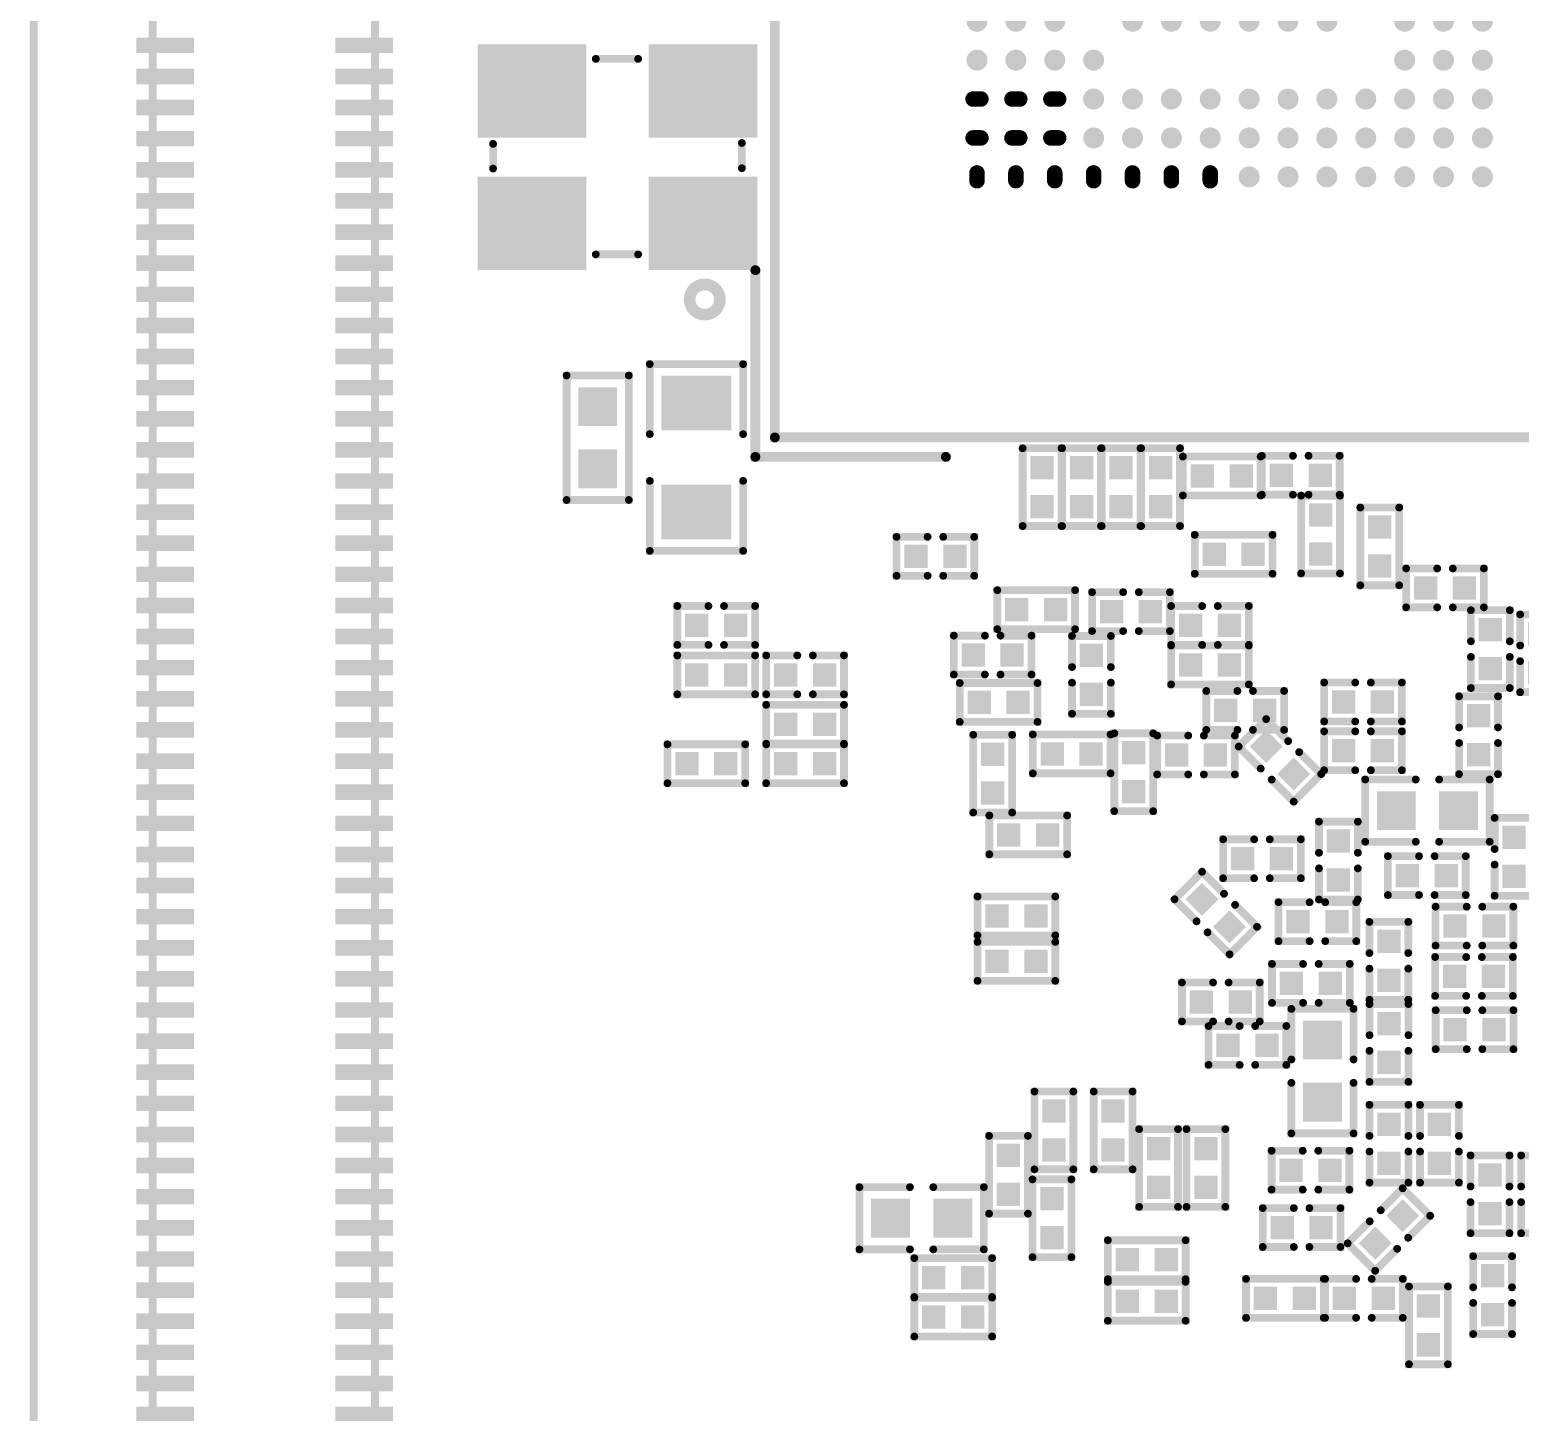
# Model space of a CAD drawing. Extents: x 109.3 to 149.6, y 97.5 to 152.6.
# Drawn here: x 109.46 to 128.63, y 119.7 to 137.47 of the extents above; entities that cross this region are included whole.
import ezdxf

# ---------------------------------------------------------------- set-up
doc = ezdxf.new("R2010")
doc.units = 0
for name, color, linetype in [('BOARD_OUTLINE_00', 254, 'CONTINUOUS'), ('DRIL_NPLTE_THRU_01', 3, 'CONTINUOUS'), ('DRIL_NPLTE_THRU_02', 171, 'CONTINUOUS'), ('DRIL_NPLTE_THRU_03', 34, 'CONTINUOUS'), ('DRIL_NPLTE_THRU_04', 1, 'CONTINUOUS'), ('DRIL_NPLTE_THRU_05', 171, 'CONTINUOUS'), ('DRIL_NPLTE_THRU_06', 136, 'CONTINUOUS'), ('DRIL_NPLTE_THRU_07', 216, 'CONTINUOUS'), ('DRIL_NPLTE_THRU_08', 2, 'CONTINUOUS'), ('DRIL_NPLTE_THRU_09', 6, 'CONTINUOUS'), ('DRIL_NPLTE_THRU_10', 106, 'CONTINUOUS'), ('DRIL_NPLTE_THRU_11', 171, 'CONTINUOUS'), ('DRIL_NPLTE_THRU_12', 176, 'CONTINUOUS'), ('DRIL_PLTE_THRU_01', 3, 'CONTINUOUS'), ('DRIL_PLTE_THRU_02', 171, 'CONTINUOUS'), ('DRIL_PLTE_THRU_03', 34, 'CONTINUOUS'), ('DRIL_PLTE_THRU_04', 1, 'CONTINUOUS'), ('DRIL_PLTE_THRU_05', 171, 'CONTINUOUS'), ('DRIL_PLTE_THRU_06', 136, 'CONTINUOUS'), ('DRIL_PLTE_THRU_07', 216, 'CONTINUOUS'), ('DRIL_PLTE_THRU_08', 2, 'CONTINUOUS'), ('DRIL_PLTE_THRU_09', 6, 'CONTINUOUS'), ('DRIL_PLTE_THRU_10', 106, 'CONTINUOUS'), ('DRIL_PLTE_THRU_11', 171, 'CONTINUOUS'), ('DRIL_PLTE_THRU_12', 176, 'CONTINUOUS'), ('PADS_BOT', 5, 'CONTINUOUS'), ('PADS_INNER', 96, 'CONTINUOUS'), ('PADS_TOP', 96, 'CONTINUOUS'), ('PART_BOT_2DLINE_00', 254, 'CONTINUOUS'), ('PART_BOT_2DLINE_01', 254, 'CONTINUOUS'), ('PART_BOT_2DLINE_126', 57, 'CONTINUOUS')]:
    doc.layers.add(name, color=color, linetype=linetype)

# ---------------------------------------------------------------- blocks, each defined once
blk = doc.blocks.new('BOARD_1')
at = {"layer": 'BOARD_OUTLINE_00', "const_width": 0.1}
blk.add_lwpolyline([(7.043, -3.358, 0.414214), (3.696, -6.706), (3.696, -55.29, 0.414214), (6.744, -58.338), (40.389, -58.338, 0.414214), (43.716, -55.012), (43.716, -6.664, 0.414214), (40.41, -3.358)], format="xyb", close=True, dxfattribs=at)
blk = doc.blocks.new('SMOOTH_0$127')
at = {"const_width": 0.0635}
blk.add_lwpolyline([(-0.03175, 0, 1), (0.03175, 0, 1)], format="xyb", close=True, dxfattribs=at)
blk = doc.blocks.new('PART_BODY_BOT_7')
at = {"layer": 'PART_BOT_2DLINE_126', "const_width": 0.127}
blk.add_lwpolyline([(-6.1, 4.45), (-6.1, 6.85), (-3.65, 6.85)], dxfattribs=at)
blk.add_lwpolyline([(-5.85, -6.6), (-5.85, 6.6), (5.85, 6.6), (5.85, -6.6)], close=True, dxfattribs=at)
blk.add_lwpolyline([(-5.85, -6.6), (-5.85, 6.6), (5.85, 6.6), (5.85, -6.6)], close=True, dxfattribs=at)
at = {"layer": 'PART_BOT_2DLINE_126'}
for p in [(-6.1, 6.85), (-3.65, 6.85), (-5.85, 6.6), (-5.85, 6.6), (5.85, 6.6), (5.85, 6.6), (-6.1, 4.45), (-5.85, -6.6), (-5.85, -6.6), (5.85, -6.6), (5.85, -6.6)]:
    blk.add_blockref('SMOOTH_0$127', p, dxfattribs=at)
blk = doc.blocks.new('DRIL_HOLE_0')
blk.add_lwpolyline([(0, 0, 1), (0, 0, 1)], format="xyb", close=True)
blk = doc.blocks.new('PAD_0')
blk.add_lwpolyline([(0, 0, 1), (0, 0, 1)], format="xyb", close=True)
blk = doc.blocks.new('PAD_1')
at = {"const_width": 0.1}
blk.add_lwpolyline([(-0.05, -0.05), (0.05, -0.05, 1), (0.05, 0.05), (-0.05, 0.05, 1)], format="xyb", close=True, dxfattribs=at)
blk = doc.blocks.new('STK_BOT_48')
at = {"layer": 'DRIL_NPLTE_THRU_01'}
blk.add_blockref('DRIL_HOLE_0', (0, 0), dxfattribs=at)
at = {"layer": 'DRIL_NPLTE_THRU_02'}
blk.add_blockref('DRIL_HOLE_0', (0, 0), dxfattribs=at)
at = {"layer": 'DRIL_NPLTE_THRU_03'}
blk.add_blockref('DRIL_HOLE_0', (0, 0), dxfattribs=at)
at = {"layer": 'DRIL_NPLTE_THRU_04'}
blk.add_blockref('DRIL_HOLE_0', (0, 0), dxfattribs=at)
at = {"layer": 'DRIL_NPLTE_THRU_05'}
blk.add_blockref('DRIL_HOLE_0', (0, 0), dxfattribs=at)
at = {"layer": 'DRIL_NPLTE_THRU_06'}
blk.add_blockref('DRIL_HOLE_0', (0, 0), dxfattribs=at)
at = {"layer": 'DRIL_NPLTE_THRU_07'}
blk.add_blockref('DRIL_HOLE_0', (0, 0), dxfattribs=at)
at = {"layer": 'DRIL_NPLTE_THRU_08'}
blk.add_blockref('DRIL_HOLE_0', (0, 0), dxfattribs=at)
at = {"layer": 'DRIL_NPLTE_THRU_09'}
blk.add_blockref('DRIL_HOLE_0', (0, 0), dxfattribs=at)
at = {"layer": 'DRIL_NPLTE_THRU_10'}
blk.add_blockref('DRIL_HOLE_0', (0, 0), dxfattribs=at)
at = {"layer": 'DRIL_NPLTE_THRU_11'}
blk.add_blockref('DRIL_HOLE_0', (0, 0), dxfattribs=at)
at = {"layer": 'DRIL_NPLTE_THRU_12'}
blk.add_blockref('DRIL_HOLE_0', (0, 0), dxfattribs=at)
at = {"layer": 'PADS_BOT', "rotation": 90}
blk.add_blockref('PAD_1', (0, 0), dxfattribs=at)
at = {"layer": 'PADS_INNER'}
blk.add_blockref('PAD_0', (0, 0), dxfattribs=at)
at = {"layer": 'PADS_TOP'}
blk.add_blockref('PAD_0', (0, 0), dxfattribs=at)
blk = doc.blocks.new('PAD_2')
at = {"const_width": 0.135}
blk.add_lwpolyline([(0, -0.0675, 1), (0, 0.0675, 1)], format="xyb", close=True, dxfattribs=at)
blk = doc.blocks.new('STK_BOT_47')
at = {"layer": 'DRIL_NPLTE_THRU_01'}
blk.add_blockref('DRIL_HOLE_0', (0, 0), dxfattribs=at)
at = {"layer": 'DRIL_NPLTE_THRU_02'}
blk.add_blockref('DRIL_HOLE_0', (0, 0), dxfattribs=at)
at = {"layer": 'DRIL_NPLTE_THRU_03'}
blk.add_blockref('DRIL_HOLE_0', (0, 0), dxfattribs=at)
at = {"layer": 'DRIL_NPLTE_THRU_04'}
blk.add_blockref('DRIL_HOLE_0', (0, 0), dxfattribs=at)
at = {"layer": 'DRIL_NPLTE_THRU_05'}
blk.add_blockref('DRIL_HOLE_0', (0, 0), dxfattribs=at)
at = {"layer": 'DRIL_NPLTE_THRU_06'}
blk.add_blockref('DRIL_HOLE_0', (0, 0), dxfattribs=at)
at = {"layer": 'DRIL_NPLTE_THRU_07'}
blk.add_blockref('DRIL_HOLE_0', (0, 0), dxfattribs=at)
at = {"layer": 'DRIL_NPLTE_THRU_08'}
blk.add_blockref('DRIL_HOLE_0', (0, 0), dxfattribs=at)
at = {"layer": 'DRIL_NPLTE_THRU_09'}
blk.add_blockref('DRIL_HOLE_0', (0, 0), dxfattribs=at)
at = {"layer": 'DRIL_NPLTE_THRU_10'}
blk.add_blockref('DRIL_HOLE_0', (0, 0), dxfattribs=at)
at = {"layer": 'DRIL_NPLTE_THRU_11'}
blk.add_blockref('DRIL_HOLE_0', (0, 0), dxfattribs=at)
at = {"layer": 'DRIL_NPLTE_THRU_12'}
blk.add_blockref('DRIL_HOLE_0', (0, 0), dxfattribs=at)
at = {"layer": 'PADS_BOT'}
blk.add_blockref('PAD_2', (0, 0), dxfattribs=at)
at = {"layer": 'PADS_INNER'}
blk.add_blockref('PAD_0', (0, 0), dxfattribs=at)
at = {"layer": 'PADS_TOP'}
blk.add_blockref('PAD_0', (0, 0), dxfattribs=at)
blk = doc.blocks.new('STK_BOT_49')
at = {"layer": 'DRIL_NPLTE_THRU_01'}
blk.add_blockref('DRIL_HOLE_0', (0, 0), dxfattribs=at)
at = {"layer": 'DRIL_NPLTE_THRU_02'}
blk.add_blockref('DRIL_HOLE_0', (0, 0), dxfattribs=at)
at = {"layer": 'DRIL_NPLTE_THRU_03'}
blk.add_blockref('DRIL_HOLE_0', (0, 0), dxfattribs=at)
at = {"layer": 'DRIL_NPLTE_THRU_04'}
blk.add_blockref('DRIL_HOLE_0', (0, 0), dxfattribs=at)
at = {"layer": 'DRIL_NPLTE_THRU_05'}
blk.add_blockref('DRIL_HOLE_0', (0, 0), dxfattribs=at)
at = {"layer": 'DRIL_NPLTE_THRU_06'}
blk.add_blockref('DRIL_HOLE_0', (0, 0), dxfattribs=at)
at = {"layer": 'DRIL_NPLTE_THRU_07'}
blk.add_blockref('DRIL_HOLE_0', (0, 0), dxfattribs=at)
at = {"layer": 'DRIL_NPLTE_THRU_08'}
blk.add_blockref('DRIL_HOLE_0', (0, 0), dxfattribs=at)
at = {"layer": 'DRIL_NPLTE_THRU_09'}
blk.add_blockref('DRIL_HOLE_0', (0, 0), dxfattribs=at)
at = {"layer": 'DRIL_NPLTE_THRU_10'}
blk.add_blockref('DRIL_HOLE_0', (0, 0), dxfattribs=at)
at = {"layer": 'DRIL_NPLTE_THRU_11'}
blk.add_blockref('DRIL_HOLE_0', (0, 0), dxfattribs=at)
at = {"layer": 'DRIL_NPLTE_THRU_12'}
blk.add_blockref('DRIL_HOLE_0', (0, 0), dxfattribs=at)
at = {"layer": 'PADS_BOT'}
blk.add_blockref('PAD_1', (0, 0), dxfattribs=at)
at = {"layer": 'PADS_INNER'}
blk.add_blockref('PAD_0', (0, 0), dxfattribs=at)
at = {"layer": 'PADS_TOP'}
blk.add_blockref('PAD_0', (0, 0), dxfattribs=at)
blk = doc.blocks.new('SYM_BOT_15')
for name, p in [('PART_BODY_BOT_7', (0, 0)), ('STK_BOT_48', (-3.25, 3.25)), ('STK_BOT_48', (-2.75, 3.25)), ('STK_BOT_48', (-2.25, 3.25)), ('STK_BOT_48', (-1.75, 3.25)), ('STK_BOT_48', (-1.25, 3.25)), ('STK_BOT_48', (-0.75, 3.25)), ('STK_BOT_48', (-0.25, 3.25)), ('STK_BOT_47', (0.25, 3.25)), ('STK_BOT_47', (0.75, 3.25)), ('STK_BOT_47', (1.25, 3.25)), ('STK_BOT_47', (1.75, 3.25)), ('STK_BOT_47', (2.25, 3.25)), ('STK_BOT_47', (2.75, 3.25)), ('STK_BOT_47', (3.25, 3.25)), ('STK_BOT_47', (-1.75, 2.75)), ('STK_BOT_47', (-1.25, 2.75)), ('STK_BOT_47', (-0.75, 2.75)), ('STK_BOT_47', (-0.25, 2.75)), ('STK_BOT_47', (0.25, 2.75)), ('STK_BOT_47', (0.75, 2.75)), ('STK_BOT_47', (1.25, 2.75)), ('STK_BOT_47', (1.75, 2.75)), ('STK_BOT_47', (2.25, 2.75)), ('STK_BOT_47', (2.75, 2.75)), ('STK_BOT_47', (3.25, 2.75)), ('STK_BOT_49', (-3.25, 2.75)), ('STK_BOT_49', (-2.75, 2.75)), ('STK_BOT_49', (-2.25, 2.75)), ('STK_BOT_49', (-3.25, 2.25)), ('STK_BOT_49', (-2.75, 2.25)), ('STK_BOT_49', (-2.25, 2.25)), ('STK_BOT_47', (-1.75, 2.25)), ('STK_BOT_47', (-1.25, 2.25)), ('STK_BOT_47', (-0.75, 2.25)), ('STK_BOT_47', (-0.25, 2.25)), ('STK_BOT_47', (0.25, 2.25)), ('STK_BOT_47', (0.75, 2.25)), ('STK_BOT_47', (1.25, 2.25)), ('STK_BOT_47', (1.75, 2.25)), ('STK_BOT_47', (2.25, 2.25)), ('STK_BOT_47', (2.75, 2.25)), ('STK_BOT_47', (3.25, 2.25)), ('STK_BOT_47', (-3.25, 1.75)), ('STK_BOT_47', (-2.75, 1.75)), ('STK_BOT_47', (-2.25, 1.75)), ('STK_BOT_47', (-1.75, 1.75)), ('STK_BOT_47', (2.25, 1.75)), ('STK_BOT_47', (2.75, 1.75)), ('STK_BOT_47', (3.25, 1.75)), ('STK_BOT_47', (-3.25, 1.25)), ('STK_BOT_47', (-2.75, 1.25)), ('STK_BOT_47', (-2.25, 1.25)), ('STK_BOT_47', (-1.25, 1.25)), ('STK_BOT_47', (-0.75, 1.25)), ('STK_BOT_47', (-0.25, 1.25)), ('STK_BOT_47', (0.25, 1.25)), ('STK_BOT_47', (0.75, 1.25)), ('STK_BOT_47', (1.25, 1.25)), ('STK_BOT_47', (2.25, 1.25)), ('STK_BOT_47', (2.75, 1.25)), ('STK_BOT_47', (3.25, 1.25)), ('STK_BOT_47', (-3.25, 0.75)), ('STK_BOT_47', (-2.75, 0.75)), ('STK_BOT_47', (-2.25, 0.75)), ('STK_BOT_47', (-1.25, 0.75)), ('STK_BOT_47', (1.25, 0.75)), ('STK_BOT_47', (2.25, 0.75)), ('STK_BOT_47', (2.75, 0.75)), ('STK_BOT_47', (3.25, 0.75)), ('STK_BOT_47', (-3.25, 0.25)), ('STK_BOT_47', (-2.75, 0.25)), ('STK_BOT_47', (-2.25, 0.25)), ('STK_BOT_47', (-1.25, 0.25)), ('STK_BOT_47', (1.25, 0.25)), ('STK_BOT_47', (2.25, 0.25)), ('STK_BOT_47', (2.75, 0.25)), ('STK_BOT_47', (3.25, 0.25)), ('STK_BOT_47', (-3.25, -0.25)), ('STK_BOT_47', (-2.75, -0.25)), ('STK_BOT_47', (-2.25, -0.25)), ('STK_BOT_47', (-1.25, -0.25)), ('STK_BOT_47', (1.25, -0.25)), ('STK_BOT_47', (2.25, -0.25)), ('STK_BOT_47', (2.75, -0.25)), ('STK_BOT_47', (3.25, -0.25)), ('STK_BOT_47', (-3.25, -0.75)), ('STK_BOT_47', (-2.75, -0.75)), ('STK_BOT_47', (-2.25, -0.75)), ('STK_BOT_47', (-1.25, -0.75)), ('STK_BOT_47', (1.25, -0.75)), ('STK_BOT_47', (2.25, -0.75)), ('STK_BOT_47', (2.75, -0.75)), ('STK_BOT_47', (3.25, -0.75)), ('STK_BOT_47', (-3.25, -1.25)), ('STK_BOT_47', (-2.75, -1.25)), ('STK_BOT_47', (-2.25, -1.25)), ('STK_BOT_47', (-1.25, -1.25)), ('STK_BOT_47', (-0.75, -1.25)), ('STK_BOT_47', (-0.25, -1.25)), ('STK_BOT_47', (0.25, -1.25)), ('STK_BOT_47', (0.75, -1.25)), ('STK_BOT_47', (1.25, -1.25)), ('STK_BOT_47', (2.25, -1.25)), ('STK_BOT_47', (2.75, -1.25)), ('STK_BOT_47', (3.25, -1.25)), ('STK_BOT_47', (-3.25, -1.75)), ('STK_BOT_47', (-2.75, -1.75)), ('STK_BOT_47', (-2.25, -1.75)), ('STK_BOT_47', (2.25, -1.75)), ('STK_BOT_47', (2.75, -1.75)), ('STK_BOT_47', (3.25, -1.75)), ('STK_BOT_47', (-3.25, -2.25)), ('STK_BOT_47', (-2.75, -2.25)), ('STK_BOT_47', (-2.25, -2.25)), ('STK_BOT_47', (-1.75, -2.25)), ('STK_BOT_47', (-1.25, -2.25)), ('STK_BOT_47', (-0.75, -2.25)), ('STK_BOT_47', (-0.25, -2.25)), ('STK_BOT_47', (0.25, -2.25)), ('STK_BOT_47', (0.75, -2.25)), ('STK_BOT_47', (1.25, -2.25)), ('STK_BOT_47', (1.75, -2.25)), ('STK_BOT_47', (2.25, -2.25)), ('STK_BOT_47', (2.75, -2.25)), ('STK_BOT_47', (3.25, -2.25)), ('STK_BOT_47', (-3.25, -2.75)), ('STK_BOT_47', (-2.75, -2.75)), ('STK_BOT_47', (-2.25, -2.75)), ('STK_BOT_47', (-1.75, -2.75)), ('STK_BOT_47', (-1.25, -2.75)), ('STK_BOT_47', (-0.75, -2.75)), ('STK_BOT_47', (-0.25, -2.75)), ('STK_BOT_47', (0.25, -2.75)), ('STK_BOT_47', (0.75, -2.75)), ('STK_BOT_47', (1.25, -2.75)), ('STK_BOT_47', (1.75, -2.75)), ('STK_BOT_47', (2.25, -2.75)), ('STK_BOT_47', (2.75, -2.75)), ('STK_BOT_47', (3.25, -2.75)), ('STK_BOT_47', (-3.25, -3.25)), ('STK_BOT_47', (-2.75, -3.25)), ('STK_BOT_47', (-2.25, -3.25)), ('STK_BOT_47', (-1.75, -3.25)), ('STK_BOT_47', (-1.25, -3.25)), ('STK_BOT_47', (-0.75, -3.25)), ('STK_BOT_47', (-0.25, -3.25)), ('STK_BOT_47', (0.25, -3.25)), ('STK_BOT_47', (0.75, -3.25)), ('STK_BOT_47', (1.25, -3.25)), ('STK_BOT_47', (1.75, -3.25)), ('STK_BOT_47', (2.25, -3.25)), ('STK_BOT_47', (2.75, -3.25)), ('STK_BOT_47', (3.25, -3.25))]:
    blk.add_blockref(name, p)
blk = doc.blocks.new('PART_BOT_0')
blk.add_blockref('SYM_BOT_15', (0, 0))
blk = doc.blocks.new('SMOOTH_0$1')
at = {"const_width": 0.05}
blk.add_lwpolyline([(-0.025, 0, 1), (0.025, 0, 1)], format="xyb", close=True, dxfattribs=at)
blk = doc.blocks.new('PART_BODY_BOT_727')
at = {"layer": 'PART_BOT_2DLINE_126', "const_width": 0.1}
for points in [[(-0.1, 0.25), (-0.5, 0.25), (-0.5, -0.25), (-0.1, -0.25)], [(0.1, 0.25), (0.5, 0.25), (0.5, -0.25), (0.1, -0.25)]]:
    blk.add_lwpolyline(points, dxfattribs=at)
at = {"layer": 'PART_BOT_2DLINE_126'}
for p in [(-0.5, 0.25), (-0.1, 0.25), (0.1, 0.25), (0.5, 0.25), (-0.5, -0.25), (-0.1, -0.25), (0.1, -0.25), (0.5, -0.25)]:
    blk.add_blockref('SMOOTH_0$1', p, dxfattribs=at)
blk = doc.blocks.new('PAD_8')
at = {"const_width": 0.3}
blk.add_lwpolyline([(-0.15, 0), (0.15, 0)], dxfattribs=at)
blk = doc.blocks.new('STK_BOT_25')
at = {"layer": 'DRIL_NPLTE_THRU_01'}
blk.add_blockref('DRIL_HOLE_0', (0, 0), dxfattribs=at)
at = {"layer": 'DRIL_NPLTE_THRU_02'}
blk.add_blockref('DRIL_HOLE_0', (0, 0), dxfattribs=at)
at = {"layer": 'DRIL_NPLTE_THRU_03'}
blk.add_blockref('DRIL_HOLE_0', (0, 0), dxfattribs=at)
at = {"layer": 'DRIL_NPLTE_THRU_04'}
blk.add_blockref('DRIL_HOLE_0', (0, 0), dxfattribs=at)
at = {"layer": 'DRIL_NPLTE_THRU_05'}
blk.add_blockref('DRIL_HOLE_0', (0, 0), dxfattribs=at)
at = {"layer": 'DRIL_NPLTE_THRU_06'}
blk.add_blockref('DRIL_HOLE_0', (0, 0), dxfattribs=at)
at = {"layer": 'DRIL_NPLTE_THRU_07'}
blk.add_blockref('DRIL_HOLE_0', (0, 0), dxfattribs=at)
at = {"layer": 'DRIL_NPLTE_THRU_08'}
blk.add_blockref('DRIL_HOLE_0', (0, 0), dxfattribs=at)
at = {"layer": 'DRIL_NPLTE_THRU_09'}
blk.add_blockref('DRIL_HOLE_0', (0, 0), dxfattribs=at)
at = {"layer": 'DRIL_NPLTE_THRU_10'}
blk.add_blockref('DRIL_HOLE_0', (0, 0), dxfattribs=at)
at = {"layer": 'DRIL_NPLTE_THRU_11'}
blk.add_blockref('DRIL_HOLE_0', (0, 0), dxfattribs=at)
at = {"layer": 'DRIL_NPLTE_THRU_12'}
blk.add_blockref('DRIL_HOLE_0', (0, 0), dxfattribs=at)
at = {"layer": 'PADS_BOT'}
blk.add_blockref('PAD_8', (0, 0), dxfattribs=at)
at = {"layer": 'PADS_INNER'}
blk.add_blockref('PAD_0', (0, 0), dxfattribs=at)
at = {"layer": 'PADS_TOP'}
blk.add_blockref('PAD_0', (0, 0), dxfattribs=at)
blk = doc.blocks.new('SYM_BOT_29')
for name, p in [('PART_BODY_BOT_727', (0, 0)), ('STK_BOT_25', (-0.25, 0)), ('STK_BOT_25', (0.25, 0))]:
    blk.add_blockref(name, p)
blk = doc.blocks.new('PART_BOT_22')
blk.add_blockref('SYM_BOT_29', (0, 0))
blk = doc.blocks.new('PART_BOT_23')
blk.add_blockref('SYM_BOT_29', (0, 0))
blk = doc.blocks.new('PART_BOT_24')
blk.add_blockref('SYM_BOT_29', (0, 0))
blk = doc.blocks.new('PART_BOT_25')
blk.add_blockref('SYM_BOT_29', (0, 0))
blk = doc.blocks.new('PART_BOT_26')
blk.add_blockref('SYM_BOT_29', (0, 0))
blk = doc.blocks.new('PART_BOT_33')
blk.add_blockref('SYM_BOT_29', (0, 0))
blk = doc.blocks.new('PART_BOT_41')
blk.add_blockref('SYM_BOT_29', (0, 0))
blk = doc.blocks.new('PART_BOT_46')
blk.add_blockref('SYM_BOT_29', (0, 0))
blk = doc.blocks.new('PART_BOT_47')
blk.add_blockref('SYM_BOT_29', (0, 0))
blk = doc.blocks.new('PART_BOT_48')
blk.add_blockref('SYM_BOT_29', (0, 0))
blk = doc.blocks.new('PART_BOT_49')
blk.add_blockref('SYM_BOT_29', (0, 0))
blk = doc.blocks.new('PART_BOT_85')
blk.add_blockref('SYM_BOT_29', (0, 0))
blk = doc.blocks.new('PART_BOT_86')
blk.add_blockref('SYM_BOT_29', (0, 0))
blk = doc.blocks.new('PART_BOT_87')
blk.add_blockref('SYM_BOT_29', (0, 0))
blk = doc.blocks.new('PART_BOT_88')
blk.add_blockref('SYM_BOT_29', (0, 0))
blk = doc.blocks.new('PART_BOT_89')
blk.add_blockref('SYM_BOT_29', (0, 0))
blk = doc.blocks.new('PART_BOT_90')
blk.add_blockref('SYM_BOT_29', (0, 0))
blk = doc.blocks.new('PART_BOT_98')
blk.add_blockref('SYM_BOT_29', (0, 0))
blk = doc.blocks.new('PART_BOT_99')
blk.add_blockref('SYM_BOT_29', (0, 0))
blk = doc.blocks.new('PART_BOT_101')
blk.add_blockref('SYM_BOT_29', (0, 0))
blk = doc.blocks.new('PART_BOT_102')
blk.add_blockref('SYM_BOT_29', (0, 0))
blk = doc.blocks.new('PART_BOT_103')
blk.add_blockref('SYM_BOT_29', (0, 0))
blk = doc.blocks.new('PART_BOT_104')
blk.add_blockref('SYM_BOT_29', (0, 0))
blk = doc.blocks.new('PART_BOT_105')
blk.add_blockref('SYM_BOT_29', (0, 0))
blk = doc.blocks.new('PART_BOT_107')
blk.add_blockref('SYM_BOT_29', (0, 0))
blk = doc.blocks.new('PART_BOT_108')
blk.add_blockref('SYM_BOT_29', (0, 0))
blk = doc.blocks.new('PART_BOT_109')
blk.add_blockref('SYM_BOT_29', (0, 0))
blk = doc.blocks.new('PART_BOT_110')
blk.add_blockref('SYM_BOT_29', (0, 0))
blk = doc.blocks.new('PART_BOT_111')
blk.add_blockref('SYM_BOT_29', (0, 0))
blk = doc.blocks.new('PART_BOT_114')
blk.add_blockref('SYM_BOT_29', (0, 0))
blk = doc.blocks.new('PART_BOT_122')
blk.add_blockref('SYM_BOT_29', (0, 0))
blk = doc.blocks.new('PART_BOT_125')
blk.add_blockref('SYM_BOT_29', (0, 0))
blk = doc.blocks.new('PART_BOT_126')
blk.add_blockref('SYM_BOT_29', (0, 0))
blk = doc.blocks.new('PART_BOT_127')
blk.add_blockref('SYM_BOT_29', (0, 0))
blk = doc.blocks.new('PART_BOT_128')
blk.add_blockref('SYM_BOT_29', (0, 0))
blk = doc.blocks.new('PART_BOT_143')
blk.add_blockref('SYM_BOT_29', (0, 0))
blk = doc.blocks.new('PART_BOT_216')
blk.add_blockref('SYM_BOT_29', (0, 0))
blk = doc.blocks.new('PART_BOT_217')
blk.add_blockref('SYM_BOT_29', (0, 0))
blk = doc.blocks.new('PART_BOT_238')
blk.add_blockref('SYM_BOT_29', (0, 0))
blk = doc.blocks.new('PART_BOT_239')
blk.add_blockref('SYM_BOT_29', (0, 0))
blk = doc.blocks.new('SMOOTH_0$100076')
at = {"const_width": 0.05}
blk.add_lwpolyline([(-0.025, 0, 1), (0.025, 0, 1)], format="xyb", close=True, dxfattribs=at)
blk = doc.blocks.new('PART_BODY_BOT_728')
at = {"layer": 'PART_BOT_2DLINE_126', "const_width": 0.1}
for points in [[(-0.15, 0.4), (-0.8, 0.4), (-0.8, -0.4), (-0.15, -0.4)], [(0.15, -0.4), (0.8, -0.4), (0.8, 0.4), (0.15, 0.4)]]:
    blk.add_lwpolyline(points, dxfattribs=at)
at = {"layer": 'PART_BOT_2DLINE_126'}
for p in [(-0.8, 0.4), (-0.15, 0.4), (0.15, 0.4), (0.8, 0.4), (-0.8, -0.4), (-0.15, -0.4), (0.15, -0.4), (0.8, -0.4)]:
    blk.add_blockref('SMOOTH_0$100076', p, dxfattribs=at)
blk = doc.blocks.new('PAD_3')
at = {"const_width": 0.5}
blk.add_lwpolyline([(-0.25, 0), (0.25, 0)], dxfattribs=at)
blk = doc.blocks.new('STK_BOT_11')
at = {"layer": 'DRIL_PLTE_THRU_01'}
blk.add_blockref('DRIL_HOLE_0', (0, 0), dxfattribs=at)
at = {"layer": 'DRIL_PLTE_THRU_02'}
blk.add_blockref('DRIL_HOLE_0', (0, 0), dxfattribs=at)
at = {"layer": 'DRIL_PLTE_THRU_03'}
blk.add_blockref('DRIL_HOLE_0', (0, 0), dxfattribs=at)
at = {"layer": 'DRIL_PLTE_THRU_04'}
blk.add_blockref('DRIL_HOLE_0', (0, 0), dxfattribs=at)
at = {"layer": 'DRIL_PLTE_THRU_05'}
blk.add_blockref('DRIL_HOLE_0', (0, 0), dxfattribs=at)
at = {"layer": 'DRIL_PLTE_THRU_06'}
blk.add_blockref('DRIL_HOLE_0', (0, 0), dxfattribs=at)
at = {"layer": 'DRIL_PLTE_THRU_07'}
blk.add_blockref('DRIL_HOLE_0', (0, 0), dxfattribs=at)
at = {"layer": 'DRIL_PLTE_THRU_08'}
blk.add_blockref('DRIL_HOLE_0', (0, 0), dxfattribs=at)
at = {"layer": 'DRIL_PLTE_THRU_09'}
blk.add_blockref('DRIL_HOLE_0', (0, 0), dxfattribs=at)
at = {"layer": 'DRIL_PLTE_THRU_10'}
blk.add_blockref('DRIL_HOLE_0', (0, 0), dxfattribs=at)
at = {"layer": 'DRIL_PLTE_THRU_11'}
blk.add_blockref('DRIL_HOLE_0', (0, 0), dxfattribs=at)
at = {"layer": 'DRIL_PLTE_THRU_12'}
blk.add_blockref('DRIL_HOLE_0', (0, 0), dxfattribs=at)
at = {"layer": 'PADS_BOT'}
blk.add_blockref('PAD_3', (0, 0), dxfattribs=at)
at = {"layer": 'PADS_INNER'}
blk.add_blockref('PAD_0', (0, 0), dxfattribs=at)
at = {"layer": 'PADS_TOP'}
blk.add_blockref('PAD_0', (0, 0), dxfattribs=at)
blk = doc.blocks.new('SYM_BOT_30')
for name, p in [('PART_BODY_BOT_728', (0, 0)), ('STK_BOT_11', (-0.4, 0)), ('STK_BOT_11', (0.4, 0))]:
    blk.add_blockref(name, p)
blk = doc.blocks.new('PART_BOT_253')
blk.add_blockref('SYM_BOT_30', (0, 0))
blk = doc.blocks.new('PART_BOT_254')
blk.add_blockref('SYM_BOT_30', (0, 0))
blk = doc.blocks.new('PART_BOT_266')
blk.add_blockref('SYM_BOT_30', (0, 0))
blk = doc.blocks.new('PART_BODY_BOT_729')
at = {"layer": 'PART_BOT_2DLINE_126', "const_width": 0.1}
for points in [[(-0.3, 0.6), (-1.2, 0.6), (-1.2, -0.6), (-0.3, -0.6)], [(0.3, -0.6), (1.2, -0.6), (1.2, 0.6), (0.3, 0.6)]]:
    blk.add_lwpolyline(points, dxfattribs=at)
at = {"layer": 'PART_BOT_2DLINE_126'}
for p in [(-1.2, 0.6), (-0.3, 0.6), (0.3, 0.6), (1.2, 0.6), (-1.2, -0.6), (-0.3, -0.6), (0.3, -0.6), (1.2, -0.6)]:
    blk.add_blockref('SMOOTH_0$1', p, dxfattribs=at)
blk = doc.blocks.new('PAD_9')
at = {"const_width": 0.7}
blk.add_lwpolyline([(-0.45, 0), (0.45, 0)], dxfattribs=at)
blk = doc.blocks.new('STK_BOT_10')
at = {"layer": 'DRIL_PLTE_THRU_01'}
blk.add_blockref('DRIL_HOLE_0', (0, 0), dxfattribs=at)
at = {"layer": 'DRIL_PLTE_THRU_02'}
blk.add_blockref('DRIL_HOLE_0', (0, 0), dxfattribs=at)
at = {"layer": 'DRIL_PLTE_THRU_03'}
blk.add_blockref('DRIL_HOLE_0', (0, 0), dxfattribs=at)
at = {"layer": 'DRIL_PLTE_THRU_04'}
blk.add_blockref('DRIL_HOLE_0', (0, 0), dxfattribs=at)
at = {"layer": 'DRIL_PLTE_THRU_05'}
blk.add_blockref('DRIL_HOLE_0', (0, 0), dxfattribs=at)
at = {"layer": 'DRIL_PLTE_THRU_06'}
blk.add_blockref('DRIL_HOLE_0', (0, 0), dxfattribs=at)
at = {"layer": 'DRIL_PLTE_THRU_07'}
blk.add_blockref('DRIL_HOLE_0', (0, 0), dxfattribs=at)
at = {"layer": 'DRIL_PLTE_THRU_08'}
blk.add_blockref('DRIL_HOLE_0', (0, 0), dxfattribs=at)
at = {"layer": 'DRIL_PLTE_THRU_09'}
blk.add_blockref('DRIL_HOLE_0', (0, 0), dxfattribs=at)
at = {"layer": 'DRIL_PLTE_THRU_10'}
blk.add_blockref('DRIL_HOLE_0', (0, 0), dxfattribs=at)
at = {"layer": 'DRIL_PLTE_THRU_11'}
blk.add_blockref('DRIL_HOLE_0', (0, 0), dxfattribs=at)
at = {"layer": 'DRIL_PLTE_THRU_12'}
blk.add_blockref('DRIL_HOLE_0', (0, 0), dxfattribs=at)
at = {"layer": 'PADS_BOT', "rotation": 90}
blk.add_blockref('PAD_9', (0, 0), dxfattribs=at)
at = {"layer": 'PADS_INNER'}
blk.add_blockref('PAD_0', (0, 0), dxfattribs=at)
at = {"layer": 'PADS_TOP'}
blk.add_blockref('PAD_0', (0, 0), dxfattribs=at)
blk = doc.blocks.new('SYM_BOT_31')
for name, p in [('STK_BOT_10', (-0.7, 0)), ('STK_BOT_10', (0.7, 0)), ('PART_BODY_BOT_729', (0, 0))]:
    blk.add_blockref(name, p)
blk = doc.blocks.new('PART_BOT_294')
blk.add_blockref('SYM_BOT_31', (0, 0))
blk = doc.blocks.new('PART_BODY_BOT_716')
at = {"layer": 'PART_BOT_2DLINE_01', "const_width": 0.1}
blk.add_lwpolyline([(-0.8, 0.4), (0.8, 0.4), (0.8, -0.4), (-0.8, -0.4)], close=True, dxfattribs=at)
at = {"layer": 'PART_BOT_2DLINE_01'}
for p in [(-0.8, 0.4), (0.8, 0.4), (-0.8, -0.4), (0.8, -0.4)]:
    blk.add_blockref('SMOOTH_0$1', p, dxfattribs=at)
blk = doc.blocks.new('SYM_BOT_18')
for name, p in [('PART_BODY_BOT_716', (0, 0)), ('STK_BOT_11', (-0.4, 0)), ('STK_BOT_11', (0.4, 0))]:
    blk.add_blockref(name, p)
blk = doc.blocks.new('PART_BOT_312')
blk.add_blockref('SYM_BOT_18', (0, 0))
blk = doc.blocks.new('PART_BODY_BOT_738')
at = {"layer": 'PART_BOT_2DLINE_126', "const_width": 0.1}
blk.add_lwpolyline([(-0.5, 0.25), (0.5, 0.25), (0.5, -0.25), (-0.5, -0.25)], close=True, dxfattribs=at)
at = {"layer": 'PART_BOT_2DLINE_126'}
for p in [(-0.5, 0.25), (0.5, 0.25), (-0.5, -0.25), (0.5, -0.25)]:
    blk.add_blockref('SMOOTH_0$100076', p, dxfattribs=at)
blk = doc.blocks.new('SYM_BOT_40')
for name, p in [('PART_BODY_BOT_738', (0, 0)), ('STK_BOT_25', (-0.25, 0)), ('STK_BOT_25', (0.25, 0))]:
    blk.add_blockref(name, p)
blk = doc.blocks.new('PART_BOT_353')
blk.add_blockref('SYM_BOT_40', (0, 0))
blk = doc.blocks.new('PART_BOT_356')
blk.add_blockref('SYM_BOT_40', (0, 0))
blk = doc.blocks.new('PART_BOT_364')
blk.add_blockref('SYM_BOT_40', (0, 0))
blk = doc.blocks.new('PART_BOT_370')
blk.add_blockref('SYM_BOT_40', (0, 0))
blk = doc.blocks.new('PART_BOT_382')
blk.add_blockref('SYM_BOT_40', (0, 0))
blk = doc.blocks.new('PART_BOT_383')
blk.add_blockref('SYM_BOT_40', (0, 0))
blk = doc.blocks.new('PART_BOT_384')
blk.add_blockref('SYM_BOT_40', (0, 0))
blk = doc.blocks.new('PART_BOT_385')
blk.add_blockref('SYM_BOT_40', (0, 0))
blk = doc.blocks.new('PART_BOT_386')
blk.add_blockref('SYM_BOT_40', (0, 0))
blk = doc.blocks.new('PART_BOT_387')
blk.add_blockref('SYM_BOT_40', (0, 0))
blk = doc.blocks.new('PART_BOT_390')
blk.add_blockref('SYM_BOT_40', (0, 0))
blk = doc.blocks.new('PART_BOT_400')
blk.add_blockref('SYM_BOT_40', (0, 0))
blk = doc.blocks.new('PART_BOT_401')
blk.add_blockref('SYM_BOT_40', (0, 0))
blk = doc.blocks.new('PART_BOT_402')
blk.add_blockref('SYM_BOT_40', (0, 0))
blk = doc.blocks.new('PART_BOT_403')
blk.add_blockref('SYM_BOT_40', (0, 0))
blk = doc.blocks.new('PART_BOT_410')
blk.add_blockref('SYM_BOT_40', (0, 0))
blk = doc.blocks.new('PART_BOT_448')
blk.add_blockref('SYM_BOT_40', (0, 0))
blk = doc.blocks.new('PART_BOT_471')
blk.add_blockref('SYM_BOT_40', (0, 0))
blk = doc.blocks.new('PART_BOT_472')
blk.add_blockref('SYM_BOT_40', (0, 0))
blk = doc.blocks.new('PART_BOT_474')
blk.add_blockref('SYM_BOT_40', (0, 0))
blk = doc.blocks.new('PART_BOT_476')
blk.add_blockref('SYM_BOT_40', (0, 0))
blk = doc.blocks.new('PART_BOT_481')
blk.add_blockref('SYM_BOT_40', (0, 0))
blk = doc.blocks.new('PART_BOT_497')
blk.add_blockref('SYM_BOT_40', (0, 0))
blk = doc.blocks.new('PART_BOT_515')
blk.add_blockref('SYM_BOT_40', (0, 0))
blk = doc.blocks.new('PART_BOT_529')
blk.add_blockref('SYM_BOT_40', (0, 0))
blk = doc.blocks.new('PART_BOT_530')
blk.add_blockref('SYM_BOT_40', (0, 0))
blk = doc.blocks.new('PART_BOT_531')
blk.add_blockref('SYM_BOT_40', (0, 0))
blk = doc.blocks.new('PART_BOT_554')
blk.add_blockref('SYM_BOT_40', (0, 0))
blk = doc.blocks.new('PART_BOT_557')
blk.add_blockref('SYM_BOT_40', (0, 0))
blk = doc.blocks.new('PART_BOT_559')
blk.add_blockref('SYM_BOT_40', (0, 0))
blk = doc.blocks.new('PART_BOT_562')
blk.add_blockref('SYM_BOT_40', (0, 0))
blk = doc.blocks.new('PART_BOT_566')
blk.add_blockref('SYM_BOT_40', (0, 0))
blk = doc.blocks.new('PART_BOT_579')
blk.add_blockref('SYM_BOT_40', (0, 0))
blk = doc.blocks.new('SMOOTH_0$1001')
at = {"const_width": 0.05}
blk.add_lwpolyline([(-0.025, 0, 1), (0.025, 0, 1)], format="xyb", close=True, dxfattribs=at)
blk = doc.blocks.new('PART_BODY_BOT_746')
at = {"layer": 'PART_BOT_2DLINE_126', "const_width": 0.1}
for points in [[(-0.266, 1.263), (0.279, 1.263)], [(-1.6, 0.182), (-1.6, -0.142)], [(1.6, 0.171), (1.6, -0.147)], [(-0.266, -1.25), (0.279, -1.25)]]:
    blk.add_lwpolyline(points, dxfattribs=at)
at = {"layer": 'PART_BOT_2DLINE_126', "const_width": 0.15}
blk.add_lwpolyline([(-0.928, -1.83, 1), (-1.317, -1.83, 1)], format="xyb", close=True, dxfattribs=at)
at = {"layer": 'PART_BOT_2DLINE_126'}
for p in [(-0.266, 1.263), (0.279, 1.263), (-1.6, 0.182), (1.6, 0.171), (-1.6, -0.142), (1.6, -0.147), (-0.266, -1.25), (0.279, -1.25)]:
    blk.add_blockref('SMOOTH_0$1001', p, dxfattribs=at)
blk = doc.blocks.new('PAD_18')
at = {"const_width": 1.199896}
blk.add_lwpolyline([(-0.699998, 0), (0.699998, 0)], dxfattribs=at)
blk = doc.blocks.new('STK_BOT_28')
at = {"layer": 'DRIL_PLTE_THRU_01'}
blk.add_blockref('DRIL_HOLE_0', (0, 0), dxfattribs=at)
at = {"layer": 'DRIL_PLTE_THRU_02'}
blk.add_blockref('DRIL_HOLE_0', (0, 0), dxfattribs=at)
at = {"layer": 'DRIL_PLTE_THRU_03'}
blk.add_blockref('DRIL_HOLE_0', (0, 0), dxfattribs=at)
at = {"layer": 'DRIL_PLTE_THRU_04'}
blk.add_blockref('DRIL_HOLE_0', (0, 0), dxfattribs=at)
at = {"layer": 'DRIL_PLTE_THRU_05'}
blk.add_blockref('DRIL_HOLE_0', (0, 0), dxfattribs=at)
at = {"layer": 'DRIL_PLTE_THRU_06'}
blk.add_blockref('DRIL_HOLE_0', (0, 0), dxfattribs=at)
at = {"layer": 'DRIL_PLTE_THRU_07'}
blk.add_blockref('DRIL_HOLE_0', (0, 0), dxfattribs=at)
at = {"layer": 'DRIL_PLTE_THRU_08'}
blk.add_blockref('DRIL_HOLE_0', (0, 0), dxfattribs=at)
at = {"layer": 'DRIL_PLTE_THRU_09'}
blk.add_blockref('DRIL_HOLE_0', (0, 0), dxfattribs=at)
at = {"layer": 'DRIL_PLTE_THRU_10'}
blk.add_blockref('DRIL_HOLE_0', (0, 0), dxfattribs=at)
at = {"layer": 'DRIL_PLTE_THRU_11'}
blk.add_blockref('DRIL_HOLE_0', (0, 0), dxfattribs=at)
at = {"layer": 'DRIL_PLTE_THRU_12'}
blk.add_blockref('DRIL_HOLE_0', (0, 0), dxfattribs=at)
at = {"layer": 'PADS_BOT'}
blk.add_blockref('PAD_18', (0, 0), dxfattribs=at)
at = {"layer": 'PADS_INNER'}
blk.add_blockref('PAD_0', (0, 0), dxfattribs=at)
at = {"layer": 'PADS_TOP'}
blk.add_blockref('PAD_0', (0, 0), dxfattribs=at)
blk = doc.blocks.new('SYM_BOT_48')
for name, p in [('STK_BOT_28', (-1.1, 0.85)), ('STK_BOT_28', (1.1, 0.85)), ('PART_BODY_BOT_746', (0, 0)), ('STK_BOT_28', (-1.1, -0.85)), ('STK_BOT_28', (1.1, -0.85))]:
    blk.add_blockref(name, p)
blk = doc.blocks.new('PART_BOT_600')
blk.add_blockref('SYM_BOT_48', (0, 0))
blk = doc.blocks.new('PART_BODY_BOT_750')
at = {"layer": 'PART_BOT_2DLINE_00', "const_width": 0.1}
blk.add_lwpolyline([(15.64, 13.25), (18.5, 13.25), (18.5, -8.28), (15.64, -8.28)], close=True, dxfattribs=at)
at = {"layer": 'PART_BOT_2DLINE_126', "const_width": 0.1}
blk.add_lwpolyline([(-19.99, 24.5, -0.35461), (-16.99, 27.5), (17.03, 27.5, -0.345792), (20.03, 24.5), (20.03, -24.48, -0.403519), (17.03, -27.48), (-16.99, -27.48, -0.350685), (-19.99, -24.48)], format="xyb", close=True, dxfattribs=at)
blk = doc.blocks.new('PAD_19')
at = {"const_width": 0.2}
blk.add_lwpolyline([(-0.37, 0), (0.37, 0)], dxfattribs=at)
blk = doc.blocks.new('STK_BOT_202')
at = {"layer": 'DRIL_PLTE_THRU_01'}
blk.add_blockref('DRIL_HOLE_0', (0, 0), dxfattribs=at)
at = {"layer": 'DRIL_PLTE_THRU_02'}
blk.add_blockref('DRIL_HOLE_0', (0, 0), dxfattribs=at)
at = {"layer": 'DRIL_PLTE_THRU_03'}
blk.add_blockref('DRIL_HOLE_0', (0, 0), dxfattribs=at)
at = {"layer": 'DRIL_PLTE_THRU_04'}
blk.add_blockref('DRIL_HOLE_0', (0, 0), dxfattribs=at)
at = {"layer": 'DRIL_PLTE_THRU_05'}
blk.add_blockref('DRIL_HOLE_0', (0, 0), dxfattribs=at)
at = {"layer": 'DRIL_PLTE_THRU_06'}
blk.add_blockref('DRIL_HOLE_0', (0, 0), dxfattribs=at)
at = {"layer": 'DRIL_PLTE_THRU_07'}
blk.add_blockref('DRIL_HOLE_0', (0, 0), dxfattribs=at)
at = {"layer": 'DRIL_PLTE_THRU_08'}
blk.add_blockref('DRIL_HOLE_0', (0, 0), dxfattribs=at)
at = {"layer": 'DRIL_PLTE_THRU_09'}
blk.add_blockref('DRIL_HOLE_0', (0, 0), dxfattribs=at)
at = {"layer": 'DRIL_PLTE_THRU_10'}
blk.add_blockref('DRIL_HOLE_0', (0, 0), dxfattribs=at)
at = {"layer": 'DRIL_PLTE_THRU_11'}
blk.add_blockref('DRIL_HOLE_0', (0, 0), dxfattribs=at)
at = {"layer": 'DRIL_PLTE_THRU_12'}
blk.add_blockref('DRIL_HOLE_0', (0, 0), dxfattribs=at)
at = {"layer": 'PADS_BOT'}
blk.add_blockref('PAD_19', (0, 0), dxfattribs=at)
at = {"layer": 'PADS_INNER'}
blk.add_blockref('PAD_0', (0, 0), dxfattribs=at)
at = {"layer": 'PADS_TOP'}
blk.add_blockref('PAD_0', (0, 0), dxfattribs=at)
blk = doc.blocks.new('SYM_BOT_49')
for name, p in [('PART_BODY_BOT_750', (0, 0)), ('STK_BOT_202', (15.78, 12.28)), ('STK_BOT_202', (18.34, 12.28)), ('STK_BOT_202', (15.78, 11.88)), ('STK_BOT_202', (18.34, 11.88)), ('STK_BOT_202', (15.78, 11.48)), ('STK_BOT_202', (18.34, 11.48)), ('STK_BOT_202', (15.78, 11.08)), ('STK_BOT_202', (18.34, 11.08)), ('STK_BOT_202', (15.78, 10.68)), ('STK_BOT_202', (18.34, 10.68)), ('STK_BOT_202', (15.78, 10.28)), ('STK_BOT_202', (18.34, 10.28)), ('STK_BOT_202', (15.78, 9.88)), ('STK_BOT_202', (18.34, 9.88)), ('STK_BOT_202', (15.78, 9.48)), ('STK_BOT_202', (18.34, 9.48)), ('STK_BOT_202', (15.78, 9.08)), ('STK_BOT_202', (18.34, 9.08)), ('STK_BOT_202', (15.78, 8.68)), ('STK_BOT_202', (18.34, 8.68)), ('STK_BOT_202', (15.78, 8.28)), ('STK_BOT_202', (18.34, 8.28)), ('STK_BOT_202', (15.78, 7.88)), ('STK_BOT_202', (18.34, 7.88)), ('STK_BOT_202', (15.78, 7.48)), ('STK_BOT_202', (18.34, 7.48)), ('STK_BOT_202', (15.78, 7.08)), ('STK_BOT_202', (18.34, 7.08)), ('STK_BOT_202', (15.78, 6.68)), ('STK_BOT_202', (18.34, 6.68)), ('STK_BOT_202', (15.78, 6.28)), ('STK_BOT_202', (18.34, 6.28)), ('STK_BOT_202', (15.78, 5.88)), ('STK_BOT_202', (18.34, 5.88)), ('STK_BOT_202', (15.78, 5.48)), ('STK_BOT_202', (18.34, 5.48)), ('STK_BOT_202', (15.78, 5.08)), ('STK_BOT_202', (18.34, 5.08)), ('STK_BOT_202', (15.78, 4.68)), ('STK_BOT_202', (18.34, 4.68)), ('STK_BOT_202', (15.78, 4.28)), ('STK_BOT_202', (18.34, 4.28)), ('STK_BOT_202', (15.78, 3.88)), ('STK_BOT_202', (18.34, 3.88)), ('STK_BOT_202', (15.78, 3.48)), ('STK_BOT_202', (18.34, 3.48)), ('STK_BOT_202', (15.78, 3.08)), ('STK_BOT_202', (18.34, 3.08)), ('STK_BOT_202', (15.78, 2.68)), ('STK_BOT_202', (18.34, 2.68)), ('STK_BOT_202', (15.78, 2.28)), ('STK_BOT_202', (18.34, 2.28)), ('STK_BOT_202', (15.78, 1.88)), ('STK_BOT_202', (18.34, 1.88)), ('STK_BOT_202', (15.78, 1.48)), ('STK_BOT_202', (18.34, 1.48)), ('STK_BOT_202', (15.78, 1.08)), ('STK_BOT_202', (18.34, 1.08)), ('STK_BOT_202', (15.78, 0.68)), ('STK_BOT_202', (18.34, 0.68)), ('STK_BOT_202', (15.78, 0.28)), ('STK_BOT_202', (18.34, 0.28)), ('STK_BOT_202', (15.78, -0.12)), ('STK_BOT_202', (18.34, -0.12)), ('STK_BOT_202', (15.78, -0.52)), ('STK_BOT_202', (18.34, -0.52)), ('STK_BOT_202', (15.78, -0.92)), ('STK_BOT_202', (18.34, -0.92)), ('STK_BOT_202', (15.78, -1.32)), ('STK_BOT_202', (18.34, -1.32)), ('STK_BOT_202', (15.78, -1.72)), ('STK_BOT_202', (18.34, -1.72)), ('STK_BOT_202', (15.78, -2.12)), ('STK_BOT_202', (18.34, -2.12)), ('STK_BOT_202', (15.78, -2.52)), ('STK_BOT_202', (18.34, -2.52)), ('STK_BOT_202', (15.78, -2.92)), ('STK_BOT_202', (18.34, -2.92)), ('STK_BOT_202', (15.78, -3.32)), ('STK_BOT_202', (18.34, -3.32)), ('STK_BOT_202', (15.78, -3.72)), ('STK_BOT_202', (18.34, -3.72)), ('STK_BOT_202', (15.78, -4.12)), ('STK_BOT_202', (18.34, -4.12)), ('STK_BOT_202', (15.78, -4.52)), ('STK_BOT_202', (18.34, -4.52)), ('STK_BOT_202', (15.78, -4.92)), ('STK_BOT_202', (18.34, -4.92)), ('STK_BOT_202', (15.78, -5.32)), ('STK_BOT_202', (18.34, -5.32))]:
    blk.add_blockref(name, p)
blk = doc.blocks.new('PART_BOT_602')
blk.add_blockref('SYM_BOT_49', (0, 0))

msp = doc.modelspace()

# ---------------------------------------------------------------- block references
msp.add_blockref('BOARD_1', (105.814, 155.847))
at = {"xscale": -1}
for name, p in [('PART_BOT_602', (129.539, 124.989)), ('PART_BOT_600', (117.017, 135.832)), ('PART_BOT_554', (124.789, 131.733)), ('PART_BOT_239', (125.805, 131.743)), ('PART_BOT_390', (122.402, 130.015)), ('PART_BOT_89', (123.621, 129.99)), ('PART_BOT_217', (118.287, 129.812)), ('PART_BOT_85', (121.843, 129.431)), ('PART_BOT_476', (118.287, 129.177)), ('PART_BOT_216', (119.43, 129.177)), ('PART_BOT_530', (121.919, 128.822)), ('PART_BOT_122', (126.606, 128.828)), ('PART_BOT_472', (119.43, 128.542)), ('PART_BOT_46', (126.606, 128.201)), ('PART_BOT_481', (118.16, 128.034)), ('PART_BOT_471', (119.43, 128.034)), ('PART_BOT_400', (122.148, 126.078)), ('PART_BOT_103', (126.019, 126.004)), ('PART_BOT_98', (128.039, 125.947)), ('PART_BOT_410', (122.148, 125.494)), ('PART_BOT_22', (128.033, 125.3)), ('PART_BOT_143', (124.777, 124.972)), ('PART_BOT_23', (128.04, 124.616)), ('PART_BOT_128', (125.119, 124.413)), ('PART_BOT_111', (125.93, 122.81)), ('PART_BOT_266', (120.929, 122.192)), ('PART_BOT_382', (121.335, 121.43)), ('PART_BOT_356', (125.601, 121.162)), ('PART_BOT_109', (126.617, 121.162)), ('PART_BOT_383', (121.335, 120.922))]:
    msp.add_blockref(name, p, dxfattribs=at)
for name, p, rotation in [('PART_BOT_0', (124.891, 138.829), -180), ('PART_BOT_294', (118.033, 131.971), -90), ('PART_BOT_312', (116.763, 132.225), -90), ('PART_BOT_557', (122.478, 131.59), -90), ('PART_BOT_497', (122.986, 131.59), -270), ('PART_BOT_579', (123.494, 131.59), -90), ('PART_BOT_403', (124.002, 131.59), -90), ('PART_BOT_364', (126.059, 130.981), -90), ('PART_BOT_566', (126.821, 130.828), -90), ('PART_BOT_238', (121.106, 130.701), -180), ('PART_BOT_559', (124.942, 130.727), -180), ('PART_BOT_114', (127.66, 130.295), -180), ('PART_BOT_88', (124.637, 129.812), -180), ('PART_BOT_126', (128.243, 129.508), -90), ('PART_BOT_47', (128.876, 129.454), -90), ('PART_BOT_86', (123.113, 129.177), -90), ('PART_BOT_531', (124.637, 129.304), -180), ('PART_BOT_90', (125.09, 128.72), -180), ('PART_BOT_125', (128.091, 128.401), -90), ('PART_BOT_49', (125.537, 128.078), -45), ('PART_BOT_515', (121.843, 127.907), -90), ('PART_BOT_448', (122.859, 128.161), -180), ('PART_BOT_474', (123.657, 127.925), -270), ('PART_BOT_87', (124.458, 128.147), -180), ('PART_BOT_254', (127.434, 127.432), -180), ('PART_BOT_529', (122.3, 127.12), -180), ('PART_BOT_25', (126.289, 126.79), -90), ('PART_BOT_99', (128.548, 126.838), -90), ('PART_BOT_33', (125.306, 126.813), -180), ('PART_BOT_26', (127.426, 126.597), -180), ('PART_BOT_41', (124.712, 126.115), -45), ('PART_BOT_104', (126.938, 125.501), -270), ('PART_BOT_127', (125.935, 125.211), -180), ('PART_BOT_253', (126.084, 124.083), -90), ('PART_BOT_24', (126.939, 124.445), -90), ('PART_BOT_386', (122.63, 123.321), -90), ('PART_BOT_384', (123.392, 123.321), -90), ('PART_BOT_101', (126.939, 123.15), -270), ('PART_BOT_102', (127.589, 123.15), -270), ('PART_BOT_401', (122.046, 122.751), -270), ('PART_BOT_387', (123.976, 122.838), -270), ('PART_BOT_385', (124.585, 122.838), -270), ('PART_BOT_107', (128.239, 122.5), -90), ('PART_BOT_108', (128.889, 122.5), -90), ('PART_BOT_402', (122.605, 122.192), -90), ('PART_BOT_110', (126.939, 122.047), -315), ('PART_BOT_48', (125.816, 122.073), -180), ('PART_BOT_370', (123.824, 121.659), -180), ('PART_BOT_105', (128.272, 121.204), -270), ('PART_BOT_562', (123.824, 121.125), -180), ('PART_BOT_353', (127.447, 120.815), -90)]:
    msp.add_blockref(name, p, dxfattribs=dict(at, rotation=rotation))

doc.saveas('drawing.dxf')
